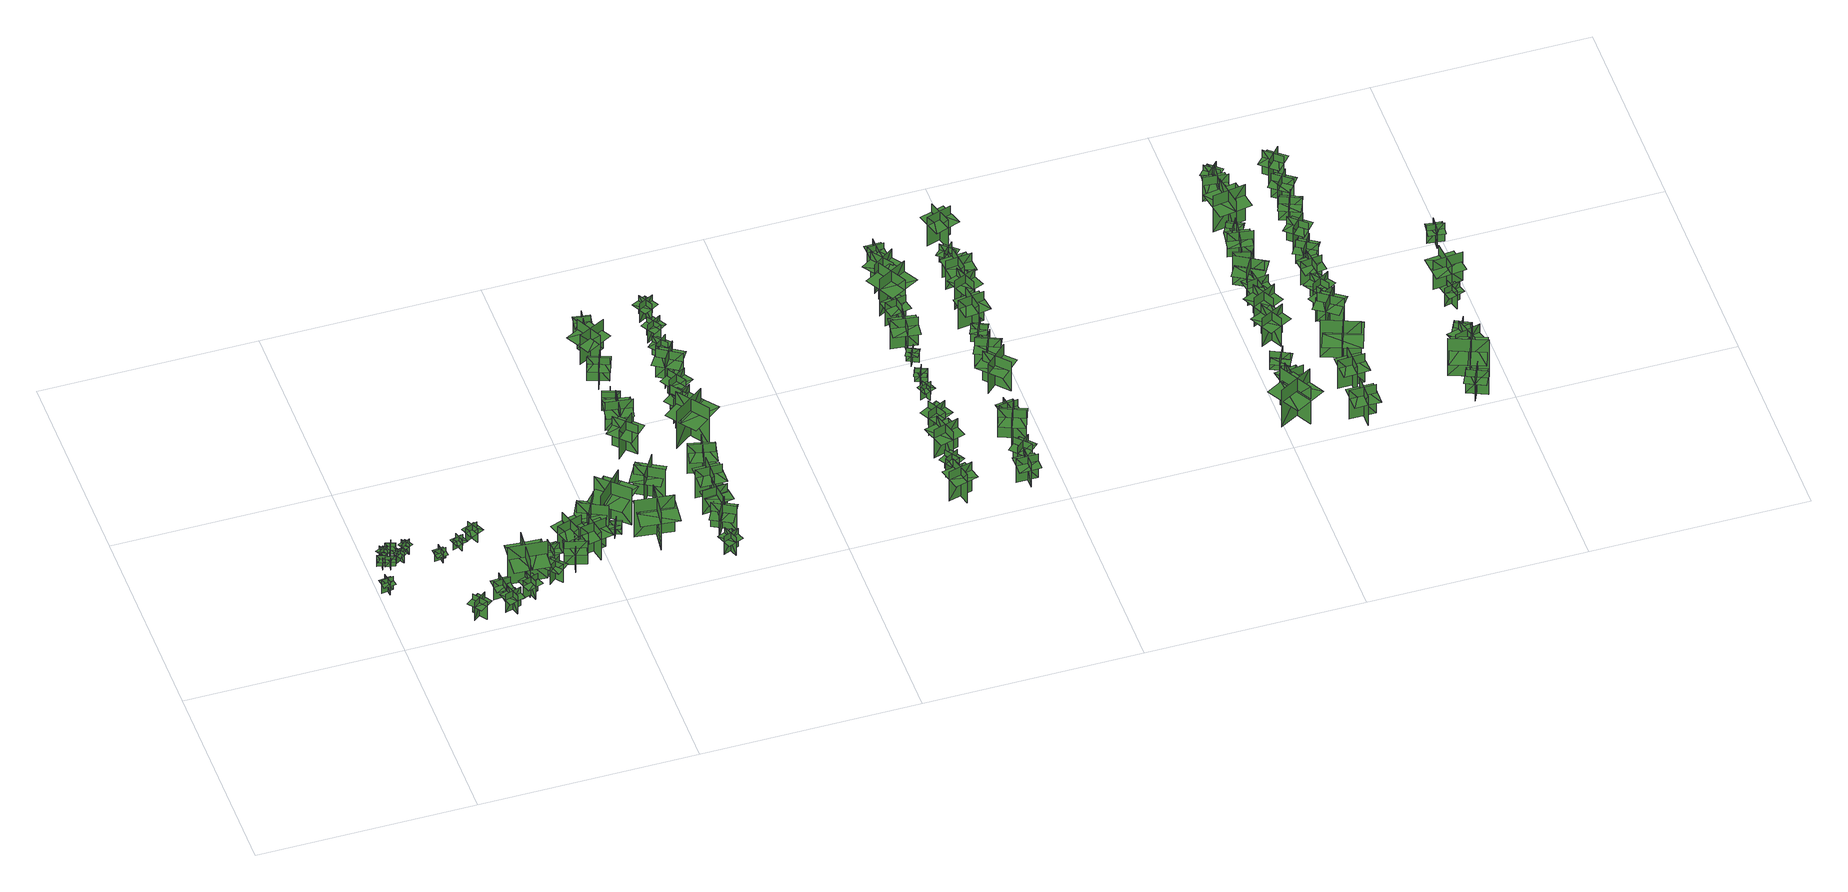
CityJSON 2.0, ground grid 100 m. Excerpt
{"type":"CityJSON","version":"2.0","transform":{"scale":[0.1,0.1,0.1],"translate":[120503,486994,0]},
"CityObjects":{
"tree1":{"type":"SolitaryVegetationObject","geometry":[{"type":"MultiSurface","lod":"1","boundaries":[[[0,1,2]],[[0,2,3]],[[4,5,6]],[[4,6,7]],[[8,9,10]],[[8,10,11]],[[8,11,12]],[[8,12,13]]]}]},
"tree2":{"type":"SolitaryVegetationObject","geometry":[{"type":"MultiSurface","lod":"1","boundaries":[[[14,15,16]],[[14,16,17]],[[18,19,20]],[[18,20,21]],[[22,23,24]],[[22,24,25]],[[22,25,26]],[[22,26,27]]]}]},
"tree3":{"type":"SolitaryVegetationObject","geometry":[{"type":"MultiSurface","lod":"1","boundaries":[[[28,29,30]],[[28,30,31]],[[32,33,34]],[[32,34,35]],[[36,37,38]],[[36,38,39]],[[36,39,40]],[[36,40,41]]]}]},
"tree4":{"type":"SolitaryVegetationObject","geometry":[{"type":"MultiSurface","lod":"1","boundaries":[[[42,43,44]],[[42,44,45]],[[46,47,48]],[[46,48,49]],[[50,51,52]],[[50,52,53]],[[50,53,54]],[[50,54,55]]]}]},
"tree5":{"type":"SolitaryVegetationObject","geometry":[{"type":"MultiSurface","lod":"1","boundaries":[[[56,57,58]],[[56,58,59]],[[60,61,62]],[[60,62,63]],[[64,65,66]],[[64,66,67]],[[64,67,68]],[[64,68,69]]]}]},
"tree6":{"type":"SolitaryVegetationObject","geometry":[{"type":"MultiSurface","lod":"1","boundaries":[[[70,71,72]],[[70,72,73]],[[74,75,76]],[[74,76,77]],[[78,79,80]],[[78,80,81]],[[78,81,82]],[[78,82,83]]]}]},
"tree7":{"type":"SolitaryVegetationObject","geometry":[{"type":"MultiSurface","lod":"1","boundaries":[[[84,85,86]],[[84,86,87]],[[88,89,90]],[[88,90,91]],[[92,93,94]],[[92,94,95]],[[92,95,96]],[[92,96,97]]]}]},
"tree8":{"type":"SolitaryVegetationObject","geometry":[{"type":"MultiSurface","lod":"1","boundaries":[[[98,99,100]],[[98,100,101]],[[102,103,104]],[[102,104,105]],[[106,107,108]],[[106,108,109]],[[106,109,110]],[[106,110,111]]]}]},
"tree9":{"type":"SolitaryVegetationObject","geometry":[{"type":"MultiSurface","lod":"1","boundaries":[[[112,113,114]],[[112,114,115]],[[116,117,118]],[[116,118,119]],[[120,121,122]],[[120,122,123]],[[120,123,124]],[[120,124,125]]]}]},
"tree10":{"type":"SolitaryVegetationObject","geometry":[{"type":"MultiSurface","lod":"1","boundaries":[[[126,127,128]],[[126,128,129]],[[130,131,132]],[[130,132,133]],[[134,135,136]],[[134,136,137]],[[134,137,138]],[[134,138,139]]]}]},
"tree11":{"type":"SolitaryVegetationObject","geometry":[{"type":"MultiSurface","lod":"1","boundaries":[[[140,141,142]],[[140,142,143]],[[144,145,146]],[[144,146,147]],[[148,149,150]],[[148,150,151]],[[148,151,152]],[[148,152,153]]]}]},
"tree12":{"type":"SolitaryVegetationObject","geometry":[{"type":"MultiSurface","lod":"1","boundaries":[[[154,155,156]],[[154,156,157]],[[158,159,160]],[[158,160,161]],[[162,163,164]],[[162,164,165]],[[162,165,166]],[[162,166,167]]]}]},
"tree13":{"type":"SolitaryVegetationObject","geometry":[{"type":"MultiSurface","lod":"1","boundaries":[[[168,169,170]],[[168,170,171]],[[172,173,174]],[[172,174,175]],[[176,177,178]],[[176,178,179]],[[176,179,180]],[[176,180,181]]]}]},
"tree14":{"type":"SolitaryVegetationObject","geometry":[{"type":"MultiSurface","lod":"1","boundaries":[[[182,183,184]],[[182,184,185]],[[186,187,188]],[[186,188,189]],[[190,191,192]],[[190,192,193]],[[190,193,194]],[[190,194,195]]]}]},
"tree15":{"type":"SolitaryVegetationObject","geometry":[{"type":"MultiSurface","lod":"1","boundaries":[[[196,197,198]],[[196,198,199]],[[200,201,202]],[[200,202,203]],[[204,205,206]],[[204,206,207]],[[204,207,208]],[[204,208,209]]]}]},
"tree16":{"type":"SolitaryVegetationObject","geometry":[{"type":"MultiSurface","lod":"1","boundaries":[[[210,211,212]],[[210,212,213]],[[214,215,216]],[[214,216,217]],[[218,219,220]],[[218,220,221]],[[218,221,222]],[[218,222,223]]]}]},
"tree17":{"type":"SolitaryVegetationObject","geometry":[{"type":"MultiSurface","lod":"1","boundaries":[[[224,225,226]],[[224,226,227]],[[228,229,230]],[[228,230,231]],[[232,233,234]],[[232,234,235]],[[232,235,236]],[[232,236,237]]]}]},
"tree18":{"type":"SolitaryVegetationObject","geometry":[{"type":"MultiSurface","lod":"1","boundaries":[[[238,239,240]],[[238,240,241]],[[242,243,244]],[[242,244,245]],[[246,247,248]],[[246,248,249]],[[246,249,250]],[[246,250,251]]]}]},
"tree19":{"type":"SolitaryVegetationObject","geometry":[{"type":"MultiSurface","lod":"1","boundaries":[[[252,253,254]],[[252,254,255]],[[256,257,258]],[[256,258,259]],[[260,261,262]],[[260,262,263]],[[260,263,264]],[[260,264,265]]]}]},
"tree20":{"type":"SolitaryVegetationObject","geometry":[{"type":"MultiSurface","lod":"1","boundaries":[[[266,267,268]],[[266,268,269]],[[270,271,272]],[[270,272,273]],[[274,275,276]],[[274,276,277]],[[274,277,278]],[[274,278,279]]]}]},
"tree21":{"type":"SolitaryVegetationObject","geometry":[{"type":"MultiSurface","lod":"1","boundaries":[[[280,281,282]],[[280,282,283]],[[284,285,286]],[[284,286,287]],[[288,289,290]],[[288,290,291]],[[288,291,292]],[[288,292,293]]]}]},
"tree22":{"type":"SolitaryVegetationObject","geometry":[{"type":"MultiSurface","lod":"1","boundaries":[[[294,295,296]],[[294,296,297]],[[298,299,300]],[[298,300,301]],[[302,303,304]],[[302,304,305]],[[302,305,306]],[[302,306,307]]]}]},
"tree23":{"type":"SolitaryVegetationObject","geometry":[{"type":"MultiSurface","lod":"1","boundaries":[[[308,309,310]],[[308,310,311]],[[312,313,314]],[[312,314,315]],[[316,317,318]],[[316,318,319]],[[316,319,320]],[[316,320,321]]]}]},
"tree24":{"type":"SolitaryVegetationObject","geometry":[{"type":"MultiSurface","lod":"1","boundaries":[[[322,323,324]],[[322,324,325]],[[326,327,328]],[[326,328,329]],[[330,331,332]],[[330,332,333]],[[330,333,334]],[[330,334,335]]]}]},
"tree25":{"type":"SolitaryVegetationObject","geometry":[{"type":"MultiSurface","lod":"1","boundaries":[[[336,337,338]],[[336,338,339]],[[340,341,342]],[[340,342,343]],[[344,345,346]],[[344,346,347]],[[344,347,348]],[[344,348,349]]]}]},
"tree26":{"type":"SolitaryVegetationObject","geometry":[{"type":"MultiSurface","lod":"1","boundaries":[[[350,351,352]],[[350,352,353]],[[354,355,356]],[[354,356,357]],[[358,359,360]],[[358,360,361]],[[358,361,362]],[[358,362,363]]]}]},
"tree27":{"type":"SolitaryVegetationObject","geometry":[{"type":"MultiSurface","lod":"1","boundaries":[[[364,365,366]],[[364,366,367]],[[368,369,370]],[[368,370,371]],[[372,373,374]],[[372,374,375]],[[372,375,376]],[[372,376,377]]]}]},
"tree28":{"type":"SolitaryVegetationObject","geometry":[{"type":"MultiSurface","lod":"1","boundaries":[[[378,379,380]],[[378,380,381]],[[382,383,384]],[[382,384,385]],[[386,387,388]],[[386,388,389]],[[386,389,390]],[[386,390,391]]]}]},
"tree29":{"type":"SolitaryVegetationObject","geometry":[{"type":"MultiSurface","lod":"1","boundaries":[[[392,393,394]],[[392,394,395]],[[396,397,398]],[[396,398,399]],[[400,401,402]],[[400,402,403]],[[400,403,404]],[[400,404,405]]]}]},
"tree30":{"type":"SolitaryVegetationObject","geometry":[{"type":"MultiSurface","lod":"1","boundaries":[[[406,407,408]],[[406,408,409]],[[410,411,412]],[[410,412,413]],[[414,415,416]],[[414,416,417]],[[414,417,418]],[[414,418,419]]]}]},
"tree31":{"type":"SolitaryVegetationObject","geometry":[{"type":"MultiSurface","lod":"1","boundaries":[[[420,421,422]],[[420,422,423]],[[424,425,426]],[[424,426,427]],[[428,429,430]],[[428,430,431]],[[428,431,432]],[[428,432,433]]]}]},
"tree32":{"type":"SolitaryVegetationObject","geometry":[{"type":"MultiSurface","lod":"1","boundaries":[[[434,435,436]],[[434,436,437]],[[438,439,440]],[[438,440,441]],[[442,443,444]],[[442,444,445]],[[442,445,446]],[[442,446,447]]]}]},
"tree33":{"type":"SolitaryVegetationObject","geometry":[{"type":"MultiSurface","lod":"1","boundaries":[[[448,449,450]],[[448,450,451]],[[452,453,454]],[[452,454,455]],[[456,457,458]],[[456,458,459]],[[456,459,460]],[[456,460,461]]]}]},
"tree34":{"type":"SolitaryVegetationObject","geometry":[{"type":"MultiSurface","lod":"1","boundaries":[[[462,463,464]],[[462,464,465]],[[466,467,468]],[[466,468,469]],[[470,471,472]],[[470,472,473]],[[470,473,474]],[[470,474,475]]]}]},
"tree35":{"type":"SolitaryVegetationObject","geometry":[{"type":"MultiSurface","lod":"1","boundaries":[[[476,477,478]],[[476,478,479]],[[480,481,482]],[[480,482,483]],[[484,485,486]],[[484,486,487]],[[484,487,488]],[[484,488,489]]]}]},
"tree36":{"type":"SolitaryVegetationObject","geometry":[{"type":"MultiSurface","lod":"1","boundaries":[[[490,491,492]],[[490,492,493]],[[494,495,496]],[[494,496,497]],[[498,499,500]],[[498,500,501]],[[498,501,502]],[[498,502,503]]]}]},
"tree37":{"type":"SolitaryVegetationObject","geometry":[{"type":"MultiSurface","lod":"1","boundaries":[[[504,505,506]],[[504,506,507]],[[508,509,510]],[[508,510,511]],[[512,513,514]],[[512,514,515]],[[512,515,516]],[[512,516,517]]]}]},
"tree38":{"type":"SolitaryVegetationObject","geometry":[{"type":"MultiSurface","lod":"1","boundaries":[[[518,519,520]],[[518,520,521]],[[522,523,524]],[[522,524,525]],[[526,527,528]],[[526,528,529]],[[526,529,530]],[[526,530,531]]]}]},
"tree39":{"type":"SolitaryVegetationObject","geometry":[{"type":"MultiSurface","lod":"1","boundaries":[[[532,533,534]],[[532,534,535]],[[536,537,538]],[[536,538,539]],[[540,541,542]],[[540,542,543]],[[540,543,544]],[[540,544,545]]]}]},
"tree40":{"type":"SolitaryVegetationObject","geometry":[{"type":"MultiSurface","lod":"1","boundaries":[[[546,547,548]],[[546,548,549]],[[550,551,552]],[[550,552,553]],[[554,555,556]],[[554,556,557]],[[554,557,558]],[[554,558,559]]]}]},
"tree41":{"type":"SolitaryVegetationObject","geometry":[{"type":"MultiSurface","lod":"1","boundaries":[[[560,561,562]],[[560,562,563]],[[564,565,566]],[[564,566,567]],[[568,569,570]],[[568,570,571]],[[568,571,572]],[[568,572,573]]]}]},
"tree42":{"type":"SolitaryVegetationObject","geometry":[{"type":"MultiSurface","lod":"1","boundaries":[[[574,575,576]],[[574,576,577]],[[578,579,580]],[[578,580,581]],[[582,583,584]],[[582,584,585]],[[582,585,586]],[[582,586,587]]]}]},
"tree43":{"type":"SolitaryVegetationObject","geometry":[{"type":"MultiSurface","lod":"1","boundaries":[[[588,589,590]],[[588,590,591]],[[592,593,594]],[[592,594,595]],[[596,597,598]],[[596,598,599]],[[596,599,600]],[[596,600,601]]]}]},
"tree44":{"type":"SolitaryVegetationObject","geometry":[{"type":"MultiSurface","lod":"1","boundaries":[[[602,603,604]],[[602,604,605]],[[606,607,608]],[[606,608,609]],[[610,611,612]],[[610,612,613]],[[610,613,614]],[[610,614,615]]]}]},
"tree45":{"type":"SolitaryVegetationObject","geometry":[{"type":"MultiSurface","lod":"1","boundaries":[[[616,617,618]],[[616,618,619]],[[620,621,622]],[[620,622,623]],[[624,625,626]],[[624,626,627]],[[624,627,628]],[[624,628,629]]]}]},
"tree46":{"type":"SolitaryVegetationObject","geometry":[{"type":"MultiSurface","lod":"1","boundaries":[[[630,631,632]],[[630,632,633]],[[634,635,636]],[[634,636,637]],[[638,639,640]],[[638,640,641]],[[638,641,642]],[[638,642,643]]]}]},
"tree47":{"type":"SolitaryVegetationObject","geometry":[{"type":"MultiSurface","lod":"1","boundaries":[[[644,645,646]],[[644,646,647]],[[648,649,650]],[[648,650,651]],[[652,653,654]],[[652,654,655]],[[652,655,656]],[[652,656,657]]]}]},
"tree48":{"type":"SolitaryVegetationObject","geometry":[{"type":"MultiSurface","lod":"1","boundaries":[[[658,659,660]],[[658,660,661]],[[662,663,664]],[[662,664,665]],[[666,667,668]],[[666,668,669]],[[666,669,670]],[[666,670,671]]]}]},
"tree49":{"type":"SolitaryVegetationObject","geometry":[{"type":"MultiSurface","lod":"1","boundaries":[[[672,673,674]],[[672,674,675]],[[676,677,678]],[[676,678,679]],[[680,681,682]],[[680,682,683]],[[680,683,684]],[[680,684,685]]]}]},
"tree50":{"type":"SolitaryVegetationObject","geometry":[{"type":"MultiSurface","lod":"1","boundaries":[[[686,687,688]],[[686,688,689]],[[690,691,692]],[[690,692,693]],[[694,695,696]],[[694,696,697]],[[694,697,698]],[[694,698,699]]]}]},
"tree51":{"type":"SolitaryVegetationObject","geometry":[{"type":"MultiSurface","lod":"1","boundaries":[[[700,701,702]],[[700,702,703]],[[704,705,706]],[[704,706,707]],[[708,709,710]],[[708,710,711]],[[708,711,712]],[[708,712,713]]]}]},
"tree52":{"type":"SolitaryVegetationObject","geometry":[{"type":"MultiSurface","lod":"1","boundaries":[[[714,715,716]],[[714,716,717]],[[718,719,720]],[[718,720,721]],[[722,723,724]],[[722,724,725]],[[722,725,726]],[[722,726,727]]]}]},
"tree53":{"type":"SolitaryVegetationObject","geometry":[{"type":"MultiSurface","lod":"1","boundaries":[[[728,729,730]],[[728,730,731]],[[732,733,734]],[[732,734,735]],[[736,737,738]],[[736,738,739]],[[736,739,740]],[[736,740,741]]]}]},
"tree54":{"type":"SolitaryVegetationObject","geometry":[{"type":"MultiSurface","lod":"1","boundaries":[[[742,743,744]],[[742,744,745]],[[746,747,748]],[[746,748,749]],[[750,751,752]],[[750,752,753]],[[750,753,754]],[[750,754,755]]]}]},
"tree55":{"type":"SolitaryVegetationObject","geometry":[{"type":"MultiSurface","lod":"1","boundaries":[[[756,757,758]],[[756,758,759]],[[760,761,762]],[[760,762,763]],[[764,765,766]],[[764,766,767]],[[764,767,768]],[[764,768,769]]]}]},
"tree56":{"type":"SolitaryVegetationObject","geometry":[{"type":"MultiSurface","lod":"1","boundaries":[[[770,771,772]],[[770,772,773]],[[774,775,776]],[[774,776,777]],[[778,779,780]],[[778,780,781]],[[778,781,782]],[[778,782,783]]]}]},
"tree57":{"type":"SolitaryVegetationObject","geometry":[{"type":"MultiSurface","lod":"1","boundaries":[[[784,785,786]],[[784,786,787]],[[788,789,790]],[[788,790,791]],[[792,793,794]],[[792,794,795]],[[792,795,796]],[[792,796,797]]]}]},
"tree58":{"type":"SolitaryVegetationObject","geometry":[{"type":"MultiSurface","lod":"1","boundaries":[[[798,799,800]],[[798,800,801]],[[802,803,804]],[[802,804,805]],[[806,807,808]],[[806,808,809]],[[806,809,810]],[[806,810,811]]]}]},
"tree59":{"type":"SolitaryVegetationObject","geometry":[{"type":"MultiSurface","lod":"1","boundaries":[[[812,813,814]],[[812,814,815]],[[816,817,818]],[[816,818,819]],[[820,821,822]],[[820,822,823]],[[820,823,824]],[[820,824,825]]]}]},
"tree60":{"type":"SolitaryVegetationObject","geometry":[{"type":"MultiSurface","lod":"1","boundaries":[[[826,827,828]],[[826,828,829]],[[830,831,832]],[[830,832,833]],[[834,835,836]],[[834,836,837]],[[834,837,838]],[[834,838,839]]]}]},
"tree61":{"type":"SolitaryVegetationObject","geometry":[{"type":"MultiSurface","lod":"1","boundaries":[[[840,841,842]],[[840,842,843]],[[844,845,846]],[[844,846,847]],[[848,849,850]],[[848,850,851]],[[848,851,852]],[[848,852,853]]]}]},
"tree62":{"type":"SolitaryVegetationObject","geometry":[{"type":"MultiSurface","lod":"1","boundaries":[[[854,855,856]],[[854,856,857]],[[858,859,860]],[[858,860,861]],[[862,863,864]],[[862,864,865]],[[862,865,866]],[[862,866,867]]]}]},
"tree63":{"type":"SolitaryVegetationObject","geometry":[{"type":"MultiSurface","lod":"1","boundaries":[[[868,869,870]],[[868,870,871]],[[872,873,874]],[[872,874,875]],[[876,877,878]],[[876,878,879]],[[876,879,880]],[[876,880,881]]]}]},
"tree64":{"type":"SolitaryVegetationObject","geometry":[{"type":"MultiSurface","lod":"1","boundaries":[[[882,883,884]],[[882,884,885]],[[886,887,888]],[[886,888,889]],[[890,891,892]],[[890,892,893]],[[890,893,894]],[[890,894,895]]]}]},
"tree65":{"type":"SolitaryVegetationObject","geometry":[{"type":"MultiSurface","lod":"1","boundaries":[[[896,897,898]],[[896,898,899]],[[900,901,902]],[[900,902,903]],[[904,905,906]],[[904,906,907]],[[904,907,908]],[[904,908,909]]]}]},
"tree66":{"type":"SolitaryVegetationObject","geometry":[{"type":"MultiSurface","lod":"1","boundaries":[[[910,911,912]],[[910,912,913]],[[914,915,916]],[[914,916,917]],[[918,919,920]],[[918,920,921]],[[918,921,922]],[[918,922,923]]]}]},
"tree67":{"type":"SolitaryVegetationObject","geometry":[{"type":"MultiSurface","lod":"1","boundaries":[[[924,925,926]],[[924,926,927]],[[928,929,930]],[[928,930,931]],[[932,933,934]],[[932,934,935]],[[932,935,936]],[[932,936,937]]]}]},
"tree68":{"type":"SolitaryVegetationObject","geometry":[{"type":"MultiSurface","lod":"1","boundaries":[[[938,939,940]],[[938,940,941]],[[942,943,944]],[[942,944,945]],[[946,947,948]],[[946,948,949]],[[946,949,950]],[[946,950,951]]]}]},
"tree69":{"type":"SolitaryVegetationObject","geometry":[{"type":"MultiSurface","lod":"1","boundaries":[[[952,953,954]],[[952,954,955]],[[956,957,958]],[[956,958,959]],[[960,961,962]],[[960,962,963]],[[960,963,964]],[[960,964,965]]]}]},
"tree70":{"type":"SolitaryVegetationObject","geometry":[{"type":"MultiSurface","lod":"1","boundaries":[[[966,967,968]],[[966,968,969]],[[970,971,972]],[[970,972,973]],[[974,975,976]],[[974,976,977]],[[974,977,978]],[[974,978,979]]]}]},
"tree71":{"type":"SolitaryVegetationObject","geometry":[{"type":"MultiSurface","lod":"1","boundaries":[[[980,981,982]],[[980,982,983]],[[984,985,986]],[[984,986,987]],[[988,989,990]],[[988,990,991]],[[988,991,992]],[[988,992,993]]]}]},
"tree72":{"type":"SolitaryVegetationObject","geometry":[{"type":"MultiSurface","lod":"1","boundaries":[[[994,995,996]],[[994,996,997]],[[998,999,1000]],[[998,1000,1001]],[[1002,1003,1004]],[[1002,1004,1005]],[[1002,1005,1006]],[[1002,1006,1007]]]}]},
"tree73":{"type":"SolitaryVegetationObject","geometry":[{"type":"MultiSurface","lod":"1","boundaries":[[[1008,1009,1010]],[[1008,1010,1011]],[[1012,1013,1014]],[[1012,1014,1015]],[[1016,1017,1018]],[[1016,1018,1019]],[[1016,1019,1020]],[[1016,1020,1021]]]}]},
"tree74":{"type":"SolitaryVegetationObject","geometry":[{"type":"MultiSurface","lod":"1","boundaries":[[[1022,1023,1024]],[[1022,1024,1025]],[[1026,1027,1028]],[[1026,1028,1029]],[[1030,1031,1032]],[[1030,1032,1033]],[[1030,1033,1034]],[[1030,1034,1035]]]}]},
"tree75":{"type":"SolitaryVegetationObject","geometry":[{"type":"MultiSurface","lod":"1","boundaries":[[[1036,1037,1038]],[[1036,1038,1039]],[[1040,1041,1042]],[[1040,1042,1043]],[[1044,1045,1046]],[[1044,1046,1047]],[[1044,1047,1048]],[[1044,1048,1049]]]}]},
"tree76":{"type":"SolitaryVegetationObject","geometry":[{"type":"MultiSurface","lod":"1","boundaries":[[[1050,1051,1052]],[[1050,1052,1053]],[[1054,1055,1056]],[[1054,1056,1057]],[[1058,1059,1060]],[[1058,1060,1061]],[[1058,1061,1062]],[[1058,1062,1063]]]}]},
"tree77":{"type":"SolitaryVegetationObject","geometry":[{"type":"MultiSurface","lod":"1","boundaries":[[[1064,1065,1066]],[[1064,1066,1067]],[[1068,1069,1070]],[[1068,1070,1071]],[[1072,1073,1074]],[[1072,1074,1075]],[[1072,1075,1076]],[[1072,1076,1077]]]}]},
"tree78":{"type":"SolitaryVegetationObject","geometry":[{"type":"MultiSurface","lod":"1","boundaries":[[[1078,1079,1080]],[[1078,1080,1081]],[[1082,1083,1084]],[[1082,1084,1085]],[[1086,1087,1088]],[[1086,1088,1089]],[[1086,1089,1090]],[[1086,1090,1091]]]}]},
"tree79":{"type":"SolitaryVegetationObject","geometry":[{"type":"MultiSurface","lod":"1","boundaries":[[[1092,1093,1094]],[[1092,1094,1095]],[[1096,1097,1098]],[[1096,1098,1099]],[[1100,1101,1102]],[[1100,1102,1103]],[[1100,1103,1104]],[[1100,1104,1105]]]}]},
"tree80":{"type":"SolitaryVegetationObject","geometry":[{"type":"MultiSurface","lod":"1","boundaries":[[[1106,1107,1108]],[[1106,1108,1109]],[[1110,1111,1112]],[[1110,1112,1113]],[[1114,1115,1116]],[[1114,1116,1117]],[[1114,1117,1118]],[[1114,1118,1119]]]}]},
"tree81":{"type":"SolitaryVegetationObject","geometry":[{"type":"MultiSurface","lod":"1","boundaries":[[[1120,1121,1122]],[[1120,1122,1123]],[[1124,1125,1126]],[[1124,1126,1127]],[[1128,1129,1130]],[[1128,1130,1131]],[[1128,1131,1132]],[[1128,1132,1133]]]}]},
"tree82":{"type":"SolitaryVegetationObject","geometry":[{"type":"MultiSurface","lod":"1","boundaries":[[[1134,1135,1136]],[[1134,1136,1137]],[[1138,1139,1140]],[[1138,1140,1141]],[[1142,1143,1144]],[[1142,1144,1145]],[[1142,1145,1146]],[[1142,1146,1147]]]}]},
"tree83":{"type":"SolitaryVegetationObject","geometry":[{"type":"MultiSurface","lod":"1","boundaries":[[[1148,1149,1150]],[[1148,1150,1151]],[[1152,1153,1154]],[[1152,1154,1155]],[[1156,1157,1158]],[[1156,1158,1159]],[[1156,1159,1160]],[[1156,1160,1161]]]}]},
"tree84":{"type":"SolitaryVegetationObject","geometry":[{"type":"MultiSurface","lod":"1","boundaries":[[[1162,1163,1164]],[[1162,1164,1165]],[[1166,1167,1168]],[[1166,1168,1169]],[[1170,1171,1172]],[[1170,1172,1173]],[[1170,1173,1174]],[[1170,1174,1175]]]}]},
"tree85":{"type":"SolitaryVegetationObject","geometry":[{"type":"MultiSurface","lod":"1","boundaries":[[[1176,1177,1178]],[[1176,1178,1179]],[[1180,1181,1182]],[[1180,1182,1183]],[[1184,1185,1186]],[[1184,1186,1187]],[[1184,1187,1188]],[[1184,1188,1189]]]}]},
"tree86":{"type":"SolitaryVegetationObject","geometry":[{"type":"MultiSurface","lod":"1","boundaries":[[[1190,1191,1192]],[[1190,1192,1193]],[[1194,1195,1196]],[[1194,1196,1197]],[[1198,1199,1200]],[[1198,1200,1201]],[[1198,1201,1202]],[[1198,1202,1203]]]}]},
"tree87":{"type":"SolitaryVegetationObject","geometry":[{"type":"MultiSurface","lod":"1","boundaries":[[[1204,1205,1206]],[[1204,1206,1207]],[[1208,1209,1210]],[[1208,1210,1211]],[[1212,1213,1214]],[[1212,1214,1215]],[[1212,1215,1216]],[[1212,1216,1217]]]}]},
"tree88":{"type":"SolitaryVegetationObject","geometry":[{"type":"MultiSurface","lod":"1","boundaries":[[[1218,1219,1220]],[[1218,1220,1221]],[[1222,1223,1224]],[[1222,1224,1225]],[[1226,1227,1228]],[[1226,1228,1229]],[[1226,1229,1230]],[[1226,1230,1231]]]}]},
"tree89":{"type":"SolitaryVegetationObject","geometry":[{"type":"MultiSurface","lod":"1","boundaries":[[[1232,1233,1234]],[[1232,1234,1235]],[[1236,1237,1238]],[[1236,1238,1239]],[[1240,1241,1242]],[[1240,1242,1243]],[[1240,1243,1244]],[[1240,1244,1245]]]}]},
"tree90":{"type":"SolitaryVegetationObject","geometry":[{"type":"MultiSurface","lod":"1","boundaries":[[[1246,1247,1248]],[[1246,1248,1249]],[[1250,1251,1252]],[[1250,1252,1253]],[[1254,1255,1256]],[[1254,1256,1257]],[[1254,1257,1258]],[[1254,1258,1259]]]}]},
"tree91":{"type":"SolitaryVegetationObject","geometry":[{"type":"MultiSurface","lod":"1","boundaries":[[[1260,1261,1262]],[[1260,1262,1263]],[[1264,1265,1266]],[[1264,1266,1267]],[[1268,1269,1270]],[[1268,1270,1271]],[[1268,1271,1272]],[[1268,1272,1273]]]}]},
"tree92":{"type":"SolitaryVegetationObject","geometry":[{"type":"MultiSurface","lod":"1","boundaries":[[[1274,1275,1276]],[[1274,1276,1277]],[[1278,1279,1280]],[[1278,1280,1281]],[[1282,1283,1284]],[[1282,1284,1285]],[[1282,1285,1286]],[[1282,1286,1287]]]}]},
"tree93":{"type":"SolitaryVegetationObject","geometry":[{"type":"MultiSurface","lod":"1","boundaries":[[[1288,1289,1290]],[[1288,1290,1291]],[[1292,1293,1294]],[[1292,1294,1295]],[[1296,1297,1298]],[[1296,1298,1299]],[[1296,1299,1300]],[[1296,1300,1301]]]}]},
"tree94":{"type":"SolitaryVegetationObject","geometry":[{"type":"MultiSurface","lod":"1","boundaries":[[[1302,1303,1304]],[[1302,1304,1305]],[[1306,1307,1308]],[[1306,1308,1309]],[[1310,1311,1312]],[[1310,1312,1313]],[[1310,1313,1314]],[[1310,1314,1315]]]}]},
"tree95":{"type":"SolitaryVegetationObject","geometry":[{"type":"MultiSurface","lod":"1","boundaries":[[[1316,1317,1318]],[[1316,1318,1319]],[[1320,1321,1322]],[[1320,1322,1323]],[[1324,1325,1326]],[[1324,1326,1327]],[[1324,1327,1328]],[[1324,1328,1329]]]}]},
"tree96":{"type":"SolitaryVegetationObject","geometry":[{"type":"MultiSurface","lod":"1","boundaries":[[[1330,1331,1332]],[[1330,1332,1333]],[[1334,1335,1336]],[[1334,1336,1337]],[[1338,1339,1340]],[[1338,1340,1341]],[[1338,1341,1342]],[[1338,1342,1343]]]}]},
"tree97":{"type":"SolitaryVegetationObject","geometry":[{"type":"MultiSurface","lod":"1","boundaries":[[[1344,1345,1346]],[[1344,1346,1347]],[[1348,1349,1350]],[[1348,1350,1351]],[[1352,1353,1354]],[[1352,1354,1355]],[[1352,1355,1356]],[[1352,1356,1357]]]}]},
"tree98":{"type":"SolitaryVegetationObject","geometry":[{"type":"MultiSurface","lod":"1","boundaries":[[[1358,1359,1360]],[[1358,1360,1361]],[[1362,1363,1364]],[[1362,1364,1365]],[[1366,1367,1368]],[[1366,1368,1369]],[[1366,1369,1370]],[[1366,1370,1371]]]}]},
"tree99":{"type":"SolitaryVegetationObject","geometry":[{"type":"MultiSurface","lod":"1","boundaries":[[[1372,1373,1374]],[[1372,1374,1375]],[[1376,1377,1378]],[[1376,1378,1379]],[[1380,1381,1382]],[[1380,1382,1383]],[[1380,1383,1384]],[[1380,1384,1385]]]}]},
"tree100":{"type":"SolitaryVegetationObject","geometry":[{"type":"MultiSurface","lod":"1","boundaries":[[[1386,1387,1388]],[[1386,1388,1389]],[[1390,1391,1392]],[[1390,1392,1393]],[[1394,1395,1396]],[[1394,1396,1397]],[[1394,1397,1398]],[[1394,1398,1399]]]}]},
"tree101":{"type":"SolitaryVegetationObject","geometry":[{"type":"MultiSurface","lod":"1","boundaries":[[[1400,1401,1402]],[[1400,1402,1403]],[[1404,1405,1406]],[[1404,1406,1407]],[[1408,1409,1410]],[[1408,1410,1411]],[[1408,1411,1412]],[[1408,1412,1413]]]}]}
},
"vertices":[
[46,338,6],[38,392,6],[38,392,83],[46,338,83],[68,367,6],[13,359,6],[13,359,83],[68,367,83],[68,367,61],[64,394,61],[9,386,61],[13,359,61],[17,332,61],[72,340,61],
[88,511,9],[45,521,9],[45,521,70],[88,511,70],[72,536,9],[62,493,9],[62,493,70],[72,536,70],[72,536,53],[51,541,53],[41,498,53],[62,493,53],[84,488,53],[94,531,53],
[78,504,10],[122,496,10],[122,496,72],[78,504,72],[95,480,10],[103,523,10],[103,523,72],[95,480,72],[95,480,55],[116,476,55],[125,519,55],[103,523,55],[81,527,55],[73,484,55],
[68,546,9],[106,569,9],[106,569,70],[68,546,70],[97,539,9],[74,577,9],[74,577,70],[97,539,70],[97,539,53],[116,550,53],[93,588,53],[74,577,53],[55,566,53],[78,528,53],
[144,570,9],[102,584,9],[102,584,71],[144,570,71],[131,596,9],[117,554,9],[117,554,71],[131,596,71],[131,596,54],[110,603,54],[96,562,54],[117,554,54],[138,547,54],[152,589,54],
[162,503,11],[139,540,11],[139,540,73],[162,503,73],[169,531,11],[131,508,11],[131,508,73],[169,531,73],[169,531,56],[157,550,56],[120,526,56],[131,508,56],[143,489,56],[181,513,56],
[170,553,11],[208,574,11],[208,574,73],[170,553,73],[198,545,11],[176,583,11],[176,583,73],[198,545,73],[198,545,56],[217,556,56],[195,594,56],[176,583,56],[157,572,56],[179,534,56],
[347,128,7],[393,66,7],[393,66,115],[347,128,115],[339,77,7],[401,123,7],[401,123,115],[339,77,115],[339,77,85],[362,46,85],[424,92,85],[401,123,85],[378,154,85],[316,108,85],
[320,451,12],[314,501,12],[314,501,76],[320,451,76],[339,475,12],[339,475,76],[289,468,76],[289,468,12],[339,475,54],[336,502,54],[286,495,54],[289,468,54],[293,441,54],[343,448,54],
[481,79,9],[555,102,9],[555,102,117],[481,79,117],[526,55,9],[503,129,9],[503,129,117],[526,55,117],[526,55,86],[563,67,86],[540,140,86],[503,129,86],[466,117,86],[489,43,86],
[500,136,9],[493,214,9],[493,214,116],[500,136,116],[533,176,9],[456,169,9],[456,169,116],[533,176,116],[533,176,86],[530,214,86],[453,208,86],[456,169,86],[459,130,86],[536,137,86],
[434,530,9],[386,515,9],[386,515,73],[434,530,73],[407,544,9],[407,544,73],[422,496,73],[422,496,9],[407,544,51],[381,536,51],[396,488,51],[422,496,51],[448,504,51],[433,552,51],
[511,570,8],[453,546,8],[453,546,89],[511,570,89],[475,585,8],[475,585,89],[500,526,89],[500,526,8],[475,585,61],[444,571,61],[468,513,61],[500,526,61],[531,539,61],[507,598,61],
[627,112,13],[602,185,13],[602,185,120],[627,112,120],[650,158,13],[577,133,13],[577,133,120],[650,158,120],[650,158,90],[638,195,90],[565,169,90],[577,133,90],[590,96,90],[663,121,90],
[611,139,6],[626,315,6],[626,315,225],[611,139,225],[718,229,6],[543,244,6],[543,244,225],[718,229,225],[625,149,154],[706,143,154],[718,319,154],[637,325,154],[556,330,154],[543,155,154],
[772,232,12],[714,181,12],[714,181,119],[772,232,119],[721,236,12],[771,177,12],[771,177,119],[721,236,119],[721,236,89],[691,211,89],[742,152,89],[771,177,89],[801,203,89],[750,261,89],
[754,344,12],[759,266,12],[759,266,119],[754,344,119],[720,305,12],[797,310,12],[797,310,119],[720,305,119],[720,305,89],[722,266,89],[800,272,89],[797,310,89],[794,349,89],[717,344,89],
[808,275,13],[904,250,13],[904,250,151],[808,275,151],[841,218,13],[866,314,13],[866,314,151],[841,218,151],[841,218,113],[889,205,113],[914,301,113],[866,314,113],[818,327,113],[793,230,113],
[918,381,11],[802,346,11],[802,346,180],[918,381,180],[847,420,11],[882,303,11],[882,303,180],[847,420,180],[847,420,132],[789,402,132],[824,286,132],[882,303,132],[940,321,132],[906,437,132],
[1012,331,10],[892,309,10],[892,309,179],[1012,331,179],[945,377,10],[968,258,10],[968,258,179],[945,377,179],[945,377,132],[886,366,132],[908,247,132],[968,258,132],[1028,269,132],[1005,389,132],
[1047,394,11],[923,455,11],[923,455,184],[1047,394,184],[1011,498,11],[951,374,11],[951,374,184],[1011,498,184],[1044,406,128],[1071,464,128],[946,523,128],[918,465,128],[891,407,128],[1016,348,128],
[1064,361,16],[1086,412,16],[1086,412,93],[1064,361,93],[1098,375,16],[1047,396,16],[1047,396,93],[1098,375,93],[1098,375,72],[1109,400,72],[1058,422,72],[1047,396,72],[1036,371,72],[1087,349,72],
[1018,414,12],[1138,544,12],[1138,544,231],[1018,414,231],[1158,420,12],[1029,539,12],[1029,539,231],[1158,420,231],[1035,414,160],[1095,360,160],[1213,491,160],[1152,545,160],[1091,599,160],[974,468,160],
[1146,349,9],[1321,327,9],[1321,327,228],[1146,349,228],[1232,239,9],[1254,413,9],[1254,413,228],[1232,239,228],[1155,335,157],[1146,255,157],[1321,235,157],[1330,316,157],[1339,397,157],[1164,416,157],
[1345,528,15],[1227,600,15],[1227,600,187],[1345,528,187],[1319,635,15],[1247,517,15],[1247,517,187],[1319,635,187],[1343,541,132],[1375,596,132],[1256,666,132],[1223,611,132],[1191,555,132],[1310,485,132],
[1318,824,16],[1231,909,16],[1231,909,185],[1318,824,185],[1318,905,16],[1232,818,16],[1232,818,185],[1318,905,185],[1318,905,138],[1274,948,138],[1189,861,138],[1232,818,138],[1276,776,138],[1361,862,138],
[1481,134,3],[1553,163,3],[1553,163,110],[1481,134,110],[1528,113,3],[1500,185,3],[1500,185,110],[1528,113,110],[1528,113,80],[1564,128,80],[1536,200,80],[1500,185,80],[1464,171,80],[1493,99,80],
[1232,1008,10],[1352,989,10],[1352,989,179],[1232,1008,179],[1279,942,10],[1298,1062,10],[1298,1062,179],[1279,942,179],[1279,942,132],[1339,933,132],[1359,1053,132],[1298,1062,132],[1238,1072,132],[1219,952,132],
[1492,236,3],[1548,335,3],[1548,335,144],[1492,236,144],[1578,260,3],[1480,316,3],[1480,316,144],[1578,260,144],[1502,238,98],[1548,213,98],[1602,313,98],[1556,338,98],[1510,363,98],[1456,263,98],
[1303,1153,11],[1279,1079,11],[1279,1079,119],[1303,1153,119],[1257,1130,11],[1331,1106,11],[1331,1106,119],[1257,1130,119],[1257,1130,89],[1245,1093,89],[1319,1069,89],[1331,1106,89],[1343,1143,89],[1269,1166,89],
[1470,394,4],[1583,406,4],[1583,406,145],[1470,394,145],[1540,337,4],[1528,450,4],[1528,450,145],[1540,337,145],[1478,386,100],[1484,335,100],[1597,349,100],[1590,400,100],[1584,452,100],[1471,438,100],
[1592,496,7],[1470,497,7],[1470,497,176],[1592,496,176],[1535,554,7],[1534,432,7],[1534,432,176],[1535,554,176],[1535,554,129],[1474,554,129],[1474,433,129],[1534,432,129],[1595,432,129],[1596,554,129],
[1347,1294,7],[1254,1330,7],[1254,1330,146],[1347,1294,146],[1320,1355,7],[1285,1262,7],[1285,1262,146],[1320,1355,146],[1320,1355,107],[1274,1373,107],[1238,1280,107],[1285,1262,107],[1331,1244,107],[1367,1337,107],
[1602,618,14],[1483,645,14],[1483,645,184],[1602,618,184],[1559,687,14],[1531,568,14],[1531,568,184],[1559,687,184],[1559,687,136],[1500,700,136],[1472,582,136],[1531,568,136],[1591,554,136],[1618,673,136],
[1383,1496,5],[1259,1433,5],[1259,1433,177],[1383,1496,177],[1278,1530,5],[1341,1406,5],[1341,1406,177],[1278,1530,177],[1370,1501,121],[1340,1557,121],[1218,1492,121],[1248,1436,121],[1278,1379,121],[1400,1444,121],
[1359,1593,8],[1283,1605,8],[1283,1605,116],[1359,1593,116],[1329,1635,8],[1317,1558,8],[1317,1558,116],[1329,1635,116],[1329,1635,86],[1291,1641,86],[1279,1564,86],[1317,1558,86],[1355,1552,86],[1367,1629,86],
[1489,807,12],[1631,911,12],[1631,911,231],[1489,807,231],[1627,785,12],[1523,928,12],[1523,928,231],[1627,785,231],[1505,803,161],[1554,738,161],[1694,845,161],[1645,909,161],[1596,974,161],[1456,868,161],
[1539,1049,10],[1605,958,10],[1605,958,151],[1539,1049,151],[1525,960,10],[1616,1027,10],[1616,1027,151],[1525,960,151],[1537,1039,105],[1495,1008,105],[1563,917,105],[1604,948,105],[1646,980,105],[1578,1070,105],
[1561,1151,5],[1614,1067,5],[1614,1067,143],[1561,1151,143],[1546,1086,5],[1630,1139,5],[1630,1139,143],[1546,1086,143],[1546,1086,104],[1572,1044,104],[1657,1097,104],[1630,1139,104],[1603,1182,104],[1519,1129,104],
[1542,1258,6],[1644,1193,6],[1644,1193,176],[1542,1258,176],[1558,1179,6],[1624,1281,6],[1624,1281,176],[1558,1179,176],[1558,1179,128],[1610,1146,128],[1675,1248,128],[1624,1281,128],[1573,1314,128],[1507,1212,128],
[1622,1337,6],[1571,1395,6],[1571,1395,114],[1622,1337,114],[1626,1388,6],[1568,1337,6],[1568,1337,114],[1626,1388,114],[1626,1388,84],[1600,1417,84],[1542,1366,84],[1568,1337,84],[1594,1308,84],[1651,1360,84],
[1585,1513,9],[1626,1447,9],[1626,1447,117],[1585,1513,117],[1573,1463,9],[1639,1504,9],[1639,1504,117],[1573,1463,117],[1573,1463,87],[1593,1430,87],[1659,1471,87],[1639,1504,87],[1619,1537,87],[1553,1496,87],
[1578,1592,13],[1646,1629,13],[1646,1629,121],[1578,1592,121],[1627,1577,13],[1591,1645,13],[1591,1645,121],[1627,1577,121],[1627,1577,90],[1662,1595,90],[1625,1663,90],[1591,1645,90],[1557,1627,90],[1593,1558,90],
[2539,216,6],[2567,107,6],[2567,107,177],[2539,216,177],[2498,145,6],[2607,173,6],[2607,173,177],[2498,145,177],[2498,145,132],[2511,93,132],[2620,121,132],[2607,173,132],[2593,226,132],[2484,198,132],
[2592,325,11],[2526,284,11],[2526,284,118],[2592,325,118],[2541,337,11],[2583,271,11],[2583,271,118],[2541,337,118],[2541,337,88],[2509,316,88],[2550,251,88],[2583,271,88],[2615,292,88],[2574,358,88],
[2517,411,9],[2634,446,9],[2634,446,178],[2517,411,178],[2589,372,9],[2553,489,9],[2553,489,178],[2589,372,178],[2589,372,131],[2647,390,131],[2612,506,131],[2553,489,131],[2495,471,131],[2530,355,131],
[2556,611,14],[2603,523,14],[2603,523,152],[2556,611,152],[2536,547,14],[2624,594,14],[2624,594,152],[2536,547,152],[2536,547,114],[2560,503,114],[2648,550,114],[2624,594,114],[2601,638,114],[2513,591,114],
[2621,777,20],[2570,757,20],[2570,757,97],[2621,777,97],[2588,792,20],[2608,741,20],[2608,741,97],[2588,792,97],[2588,792,75],[2562,782,75],[2582,731,75],[2608,741,75],[2634,751,75],[2613,802,75],
[2582,877,16],[2633,855,16],[2633,855,93],[2582,877,93],[2595,842,16],[2617,893,16],[2617,893,93],[2595,842,93],[2595,842,71],[2621,832,71],[2642,883,71],[2617,893,71],[2591,904,71],[2570,853,71],
[2857,118,5],[2856,217,5],[2856,217,144],[2857,118,144],[2904,165,5],[2804,164,5],[2804,164,144],[2904,165,144],[2904,165,105],[2903,215,105],[2803,213,105],[2804,164,105],[2805,114,105],[2904,115,105],
[2623,1022,13],[2597,974,13],[2597,974,90],[2623,1022,90],[2588,1012,13],[2637,986,13],[2637,986,90],[2588,1012,90],[2588,1012,68],[2575,987,68],[2624,961,68],[2637,986,68],[2650,1010,68],[2601,1036,68],
[2605,1046,6],[2620,1166,6],[2620,1166,175],[2605,1046,175],[2669,1095,6],[2549,1110,6],[2549,1110,175],[2669,1095,175],[2669,1095,128],[2677,1156,128],[2556,1171,128],[2549,1110,128],[2541,1050,128],[2662,1035,128],
[2835,297,5],[2898,230,5],[2898,230,144],[2835,297,144],[2833,230,5],[2901,293,5],[2901,293,144],[2833,230,144],[2833,230,108],[2864,198,108],[2931,261,108],[2901,293,108],[2871,326,108],[2803,263,108],
[2631,1208,12],[2612,1306,12],[2612,1306,150],[2631,1208,150],[2668,1263,12],[2570,1244,12],[2570,1244,150],[2668,1263,150],[2668,1263,111],[2659,1312,111],[2561,1293,111],[2570,1244,111],[2580,1195,111],[2678,1214,111],
[2928,404,9],[2815,449,9],[2815,449,179],[2928,404,179],[2896,478,9],[2851,365,9],[2851,365,179],[2896,478,179],[2896,478,131],[2840,501,131],[2795,388,131],[2851,365,131],[2908,343,131],[2953,456,131],
[2597,1416,6],[2672,1280,6],[2672,1280,222],[2597,1416,222],[2568,1317,6],[2703,1392,6],[2703,1392,222],[2568,1317,222],[2568,1317,162],[2605,1249,162],[2741,1324,162],[2703,1392,162],[2666,1460,162],[2530,1385,162],
[2888,470,18],[2876,557,18],[2876,557,128],[2888,470,128],[2930,526,18],[2843,514,18],[2843,514,128],[2930,526,128],[2893,476,93],[2934,482,93],[2921,569,93],[2880,563,93],[2840,557,93],[2853,470,93],
[2590,1452,9],[2690,1522,9],[2690,1522,178],[2590,1452,178],[2670,1438,9],[2600,1537,9],[2600,1537,178],[2670,1438,178],[2670,1438,131],[2720,1473,131],[2649,1572,131],[2600,1537,131],[2550,1502,131],[2621,1402,131],
[2652,1583,15],[2649,1661,15],[2649,1661,123],[2652,1583,123],[2687,1621,15],[2610,1618,15],[2610,1618,123],[2687,1621,123],[2687,1621,93],[2686,1660,93],[2608,1657,93],[2610,1618,93],[2612,1579,93],[2689,1582,93],
[2956,696,14],[2862,797,14],[2862,797,187],[2956,696,187],[2960,806,14],[2858,712,14],[2858,712,187],[2960,806,187],[2957,709,131],[3003,753,131],[2907,853,131],[2861,809,131],[2815,764,131],[2911,664,131],
[2933,920,11],[2887,818,11],[2887,818,182],[2933,920,182],[2856,891,11],[2959,845,11],[2959,845,182],[2856,891,182],[2856,891,137],[2834,842,137],[2937,795,137],[2959,845,137],[2981,894,137],[2879,940,137],
[2904,994,9],[2936,1058,9],[2936,1058,117],[2904,994,117],[2954,1011,9],[2889,1042,9],[2889,1042,117],[2954,1011,117],[2954,1011,89],[2969,1042,89],[2904,1073,89],[2889,1042,89],[2874,1011,89],[2939,980,89],
[2982,1151,8],[2862,1133,8],[2862,1133,178],[2982,1151,178],[2917,1200,8],[2935,1079,8],[2935,1079,178],[2917,1200,178],[2917,1200,130],[2857,1191,130],[2875,1070,130],[2935,1079,130],[2996,1088,130],[2978,1209,130],
[2883,1248,12],[2988,1291,12],[2988,1291,182],[2883,1248,182],[2959,1217,12],[2917,1321,12],[2917,1321,182],[2959,1217,182],[2959,1217,137],[3009,1237,137],[2967,1341,137],[2917,1321,137],[2867,1301,137],[2909,1196,137],
[2937,1443,10],[2950,1322,10],[2950,1322,179],[2937,1443,179],[2886,1380,10],[3007,1393,10],[3007,1393,179],[2886,1380,179],[2886,1380,132],[2892,1320,132],[3013,1332,132],[3007,1393,132],[3001,1453,132],[2880,1441,132],
[2974,1462,5],[2897,1459,5],[2897,1459,112],[2974,1462,112],[2936,1497,5],[2939,1419,5],[2939,1419,112],[2936,1497,112],[2936,1497,82],[2898,1495,82],[2901,1418,82],[2939,1419,82],[2978,1421,82],[2975,1498,82],
[2969,1495,8],[2913,1549,8],[2913,1549,115],[2969,1495,115],[2968,1547,8],[2915,1491,8],[2915,1491,115],[2968,1547,115],[2968,1547,85],[2940,1574,85],[2887,1517,85],[2915,1491,85],[2943,1464,85],[2996,1520,85],
[3010,1695,9],[2894,1658,9],[2894,1658,179],[3010,1695,179],[2938,1732,9],[2975,1616,9],[2975,1616,179],[2938,1732,179],[2938,1732,131],[2880,1714,131],[2917,1598,131],[2975,1616,131],[3033,1635,131],[2996,1751,131],
[4027,265,8],[4113,111,8],[4113,111,228],[4027,265,228],[3989,130,8],[4143,216,8],[4143,216,228],[3989,130,228],[4022,249,157],[3951,209,157],[4039,56,157],[4110,97,157],[4180,137,157],[4092,290,157],
[4095,248,12],[4077,359,12],[4077,359,153],[4095,248,153],[4148,321,12],[4036,303,12],[4036,303,153],[4148,321,153],[4102,256,108],[4153,265,108],[4133,377,108],[4082,367,108],[4030,358,108],[4050,247,108],
[4048,474,18],[4127,434,18],[4127,434,128],[4048,474,128],[4070,408,18],[4110,486,18],[4110,486,128],[4070,408,128],[4050,466,92],[4032,430,92],[4111,391,92],[4129,427,92],[4147,464,92],[4068,503,92],
[4061,620,14],[4169,676,14],[4169,676,183],[4061,620,183],[4138,595,14],[4083,703,14],[4083,703,183],[4138,595,183],[4138,595,136],[4192,623,136],[4137,731,136],[4083,703,136],[4029,676,136],[4084,567,136],
[4069,752,10],[4177,807,10],[4177,807,179],[4069,752,179],[4145,726,10],[4091,835,10],[4091,835,179],[4145,726,179],[4145,726,131],[4200,753,131],[4145,862,131],[4091,835,131],[4037,808,131],[4091,699,131],
[4400,89,6],[4279,90,6],[4279,90,176],[4400,89,176],[4344,147,6],[4343,26,6],[4343,26,176],[4344,147,176],[4344,147,128],[4283,148,128],[4282,26,128],[4343,26,128],[4404,25,128],[4405,147,128],
[4082,885,9],[4180,903,9],[4180,903,148],[4082,885,148],[4136,847,9],[4118,945,9],[4118,945,148],[4136,847,148],[4136,847,109],[4185,856,109],[4167,954,109],[4118,945,109],[4069,936,109],[4087,838,109],
[4063,1030,7],[4182,959,7],[4182,959,179],[4063,1030,179],[4090,923,7],[4161,1042,7],[4161,1042,179],[4090,923,179],[4066,1017,124],[4034,962,124],[4154,893,124],[4186,948,124],[4218,1004,124],[4098,1073,124],
[4412,284,9],[4290,279,9],[4290,279,178],[4412,284,178],[4353,340,9],[4358,218,9],[4358,218,178],[4353,340,178],[4353,340,131],[4292,337,131],[4297,216,131],[4358,218,131],[4418,221,131],[4413,342,131],
[4162,1087,10],[4087,1105,10],[4087,1105,118],[4162,1087,118],[4135,1131,10],[4117,1056,10],[4117,1056,118],[4135,1131,118],[4135,1131,88],[4098,1140,88],[4079,1065,88],[4117,1056,88],[4155,1046,88],[4173,1122,88],
[4277,483,13],[4441,420,13],[4441,420,233],[4277,483,233],[4334,355,13],[4397,519,13],[4397,519,233],[4334,355,233],[4283,468,162],[4255,391,162],[4420,331,162],[4448,407,162],[4476,484,162],[4311,544,162],
[4204,1174,11],[4092,1192,11],[4092,1192,152],[4204,1174,152],[4151,1247,11],[4133,1135,11],[4133,1135,152],[4151,1247,152],[4198,1183,106],[4206,1234,106],[4094,1251,106],[4086,1199,106],[4079,1147,106],[4191,1131,106],
[4117,1292,11],[4185,1256,11],[4185,1256,119],[4117,1292,119],[4131,1243,11],[4168,1311,11],[4168,1311,119],[4131,1243,119],[4131,1243,88],[4166,1224,88],[4202,1293,88],[4168,1311,88],[4134,1329,88],[4097,1261,88],
[4324,669,43],[4423,597,43],[4423,597,213],[4324,669,213],[4336,589,43],[4408,687,43],[4408,687,213],[4336,589,213],[4336,589,165],[4386,553,165],[4457,651,165],[4408,687,165],[4359,723,165],[4287,624,165],
[4083,1361,7],[4236,1385,7],[4236,1385,222],[4083,1361,222],[4166,1299,7],[4142,1452,7],[4142,1452,222],[4166,1299,222],[4166,1299,162],[4243,1312,162],[4218,1465,162],[4142,1452,162],[4065,1440,162],[4090,1287,162],
[4415,742,15],[4326,696,15],[4326,696,153],[4415,742,153],[4352,762,15],[4397,674,15],[4397,674,153],[4352,762,153],[4352,762,114],[4308,740,114],[4353,651,114],[4397,674,114],[4442,696,114],[4396,785,114],
[4170,1608,10],[4157,1496,10],[4157,1496,151],[4170,1608,151],[4099,1552,10],[4212,1540,10],[4212,1540,151],[4099,1552,151],[4161,1602,105],[4109,1607,105],[4098,1494,105],[4150,1490,105],[4202,1485,105],[4213,1597,105],
[4345,784,12],[4427,840,12],[4427,840,150],[4345,784,150],[4410,771,12],[4354,854,12],[4354,854,150],[4410,771,150],[4410,771,112],[4451,799,112],[4395,882,112],[4354,854,112],[4313,826,112],[4369,743,112],
[4142,1602,12],[4194,1659,12],[4194,1659,120],[4142,1602,120],[4194,1604,12],[4136,1656,12],[4136,1656,120],[4194,1604,120],[4194,1604,90],[4220,1633,90],[4162,1685,90],[4136,1656,90],[4110,1627,90],[4168,1575,90],
[4395,893,9],[4382,992,9],[4382,992,148],[4395,893,148],[4436,945,9],[4337,933,9],[4337,933,148],[4436,945,148],[4436,945,109],[4430,995,109],[4331,982,109],[4337,933,109],[4344,883,109],[4442,896,109],
[4358,1068,8],[4443,1016,8],[4443,1016,147],[4358,1068,147],[4373,1004,8],[4426,1088,8],[4426,1088,147],[4373,1004,147],[4373,1004,108],[4415,977,108],[4468,1062,108],[4426,1088,108],[4384,1115,108],[4331,1030,108],
[4443,1151,8],[4368,1217,8],[4368,1217,146],[4443,1151,146],[4439,1218,8],[4373,1143,8],[4373,1143,146],[4439,1218,146],[4439,1218,108],[4402,1250,108],[4336,1176,108],[4373,1143,108],[4411,1110,108],[4476,1185,108],
[4434,1370,7],[4396,1278,7],[4396,1278,146],[4434,1370,146],[4373,1345,7],[4465,1306,7],[4465,1306,146],[4373,1345,146],[4373,1345,107],[4354,1299,107],[4445,1260,107],[4465,1306,107],[4484,1352,107],[4392,1391,107],
[4453,1498,8],[4393,1418,8],[4393,1418,146],[4453,1498,146],[4387,1489,8],[4467,1429,8],[4467,1429,146],[4387,1489,146],[4387,1489,108],[4357,1449,108],[4437,1389,108],[4467,1429,108],[4497,1468,108],[4417,1529,108],
[4802,86,8],[4893,46,8],[4893,46,147],[4802,86,147],[4825,24,8],[4866,115,8],[4866,115,147],[4825,24,147],[4825,24,108],[4870,4,108],[4911,95,108],[4866,115,108],[4820,136,108],[4780,45,108],
[4891,267,8],[4827,103,8],[4827,103,228],[4891,267,228],[4763,211,8],[4927,147,8],[4927,147,228],[4763,211,228],[4876,262,157],[4799,290,157],[4738,125,157],[4814,97,157],[4891,68,157],[4952,233,157],
[4469,1572,8],[4394,1638,8],[4394,1638,146],[4469,1572,146],[4465,1638,8],[4399,1564,8],[4399,1564,146],[4465,1638,146],[4465,1638,108],[4428,1671,108],[4362,1597,108],[4399,1564,108],[4436,1530,108],[4503,1605,108],
[4818,270,10],[4935,303,10],[4935,303,179],[4818,270,179],[4889,230,10],[4855,347,10],[4855,347,179],[4889,230,179],[4889,230,132],[4947,247,132],[4914,364,132],[4855,347,132],[4797,331,132],[4830,214,132],
[4850,399,17],[4919,365,17],[4919,365,125],[4850,399,125],[4866,350,17],[4900,420,17],[4900,420,125],[4866,350,125],[4866,350,95],[4900,333,95],[4935,402,95],[4900,420,95],[4866,437,95],[4831,368,95],
[4904,653,17],[4925,578,17],[4925,578,125],[4904,653,125],[4879,608,17],[4953,629,17],[4953,629,125],[4879,608,125],[4879,608,95],[4889,571,95],[4964,592,95],[4953,629,95],[4943,666,95],[4868,646,95],
[5005,744,8],[4867,731,8],[4867,731,180],[5005,744,180],[4920,814,8],[4933,676,8],[4933,676,180],[4920,814,180],[4995,753,125],[4988,816,125],[4851,801,125],[4858,737,125],[4865,674,125],[5003,689,125],
[4946,887,13],[4954,887,13],[4954,898,13],[4946,898,13],[4950,887,16],[4950,887,9],[4950,898,9],[4950,898,16],[4950,895,16],[4953,895,16],[4953,895,9],[4950,895,9],[4946,895,9],[4946,895,16],
[4930,1009,7],[5007,1000,7],[5007,1000,115],[4930,1009,115],[4962,969,7],[4971,1046,7],[4971,1046,115],[4962,969,115],[4962,969,85],[5001,964,85],[5009,1041,85],[4971,1046,85],[4933,1050,85],[4924,973,85]
]}
